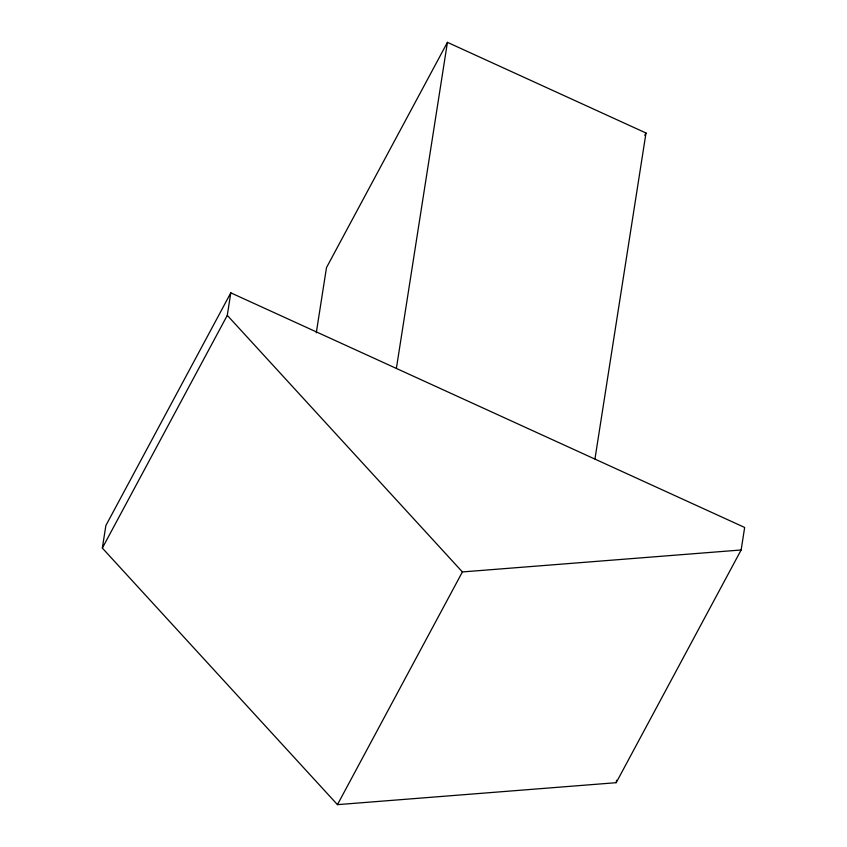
<?xml version="1.0" encoding="UTF-8"?>
<svg xmlns="http://www.w3.org/2000/svg" width="847" height="847" viewBox="0 0 847 847"><rect width="100%" height="100%" fill="white"/><g stroke="black" fill="none" stroke-linecap="round" stroke-linejoin="round"><path stroke-width="1.27" d="M102.339 548.073L105.864 525.553L230.808 292.84L744.661 527.459L741.136 549.978L616.192 782.692L337.455 804.65L102.339 548.073L227.282 315.359L230.808 292.84M316.28 332.818L326.487 267.62L447.428 42.35L645.996 133.011L594.954 458.947M396.396 368.297L447.428 42.35M616.192 782.692L616.584 780.193M644.747 135.329L645.996 133.011M337.455 804.65L462.398 571.937L741.136 549.978M227.282 315.359L462.398 571.937"/></g></svg>
